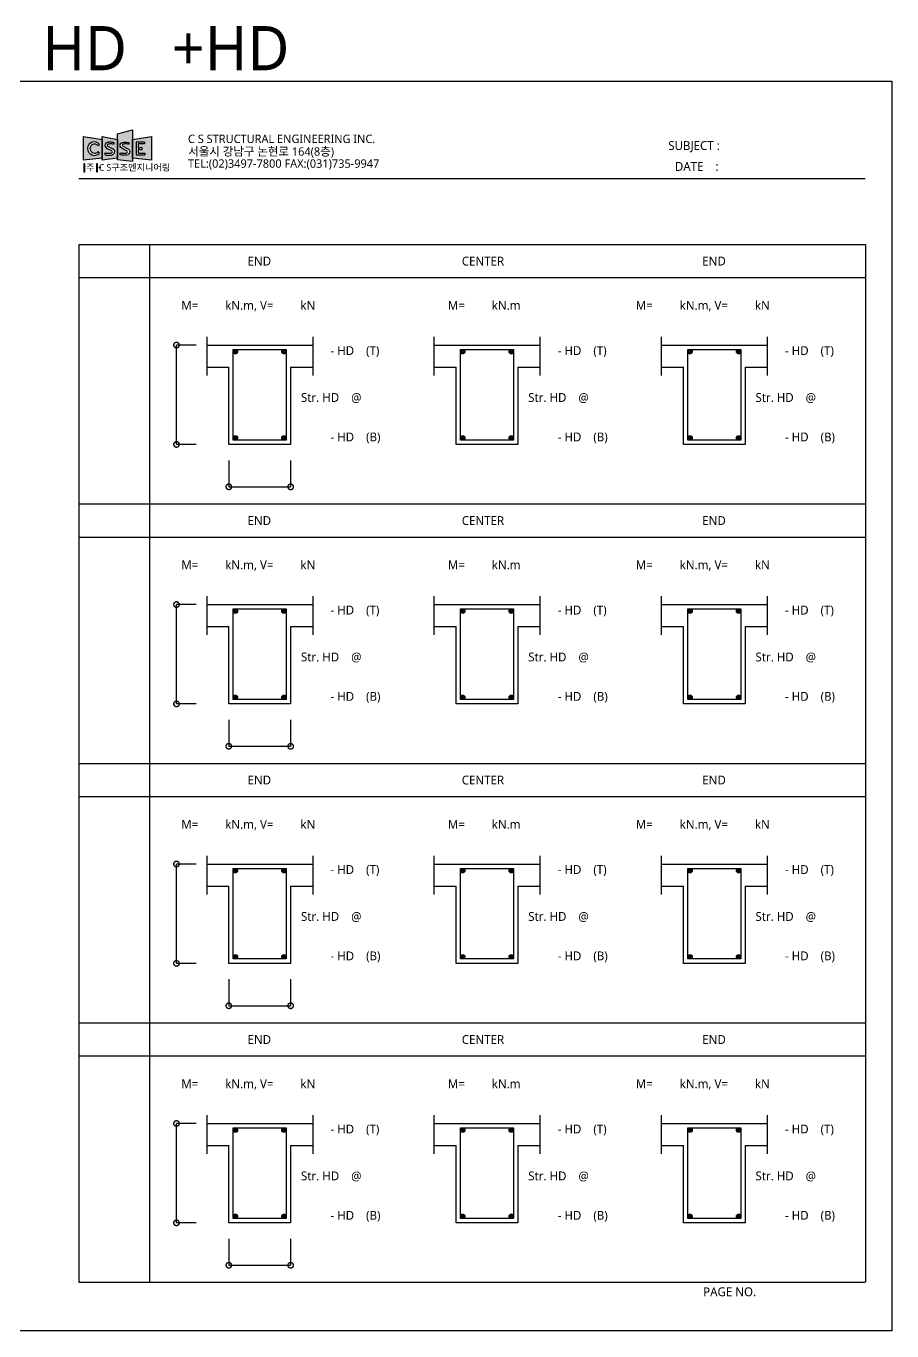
# Model space of a CAD drawing. Extents: x 62919 to 87660, y 70087 to 107139.
# Drawn here: x 75003 to 78924, y 81405 to 87314 of the extents above; entities that cross this region are included whole.
import ezdxf

# ---------------------------------------------------------------- set-up
doc = ezdxf.new("R2010")
doc.units = 0
doc.header["$LTSCALE"] = 50
doc.header["$MEASUREMENT"] = 0
doc.header["$PDMODE"] = 3
doc.layers.get('0').update_dxf_attribs({"linetype": 'CONTINUOUS'})
doc.layers.get('DEFPOINTS').update_dxf_attribs({"color": 156, "linetype": 'CONTINUOUS'})
for name, color, linetype in [('2', 2, 'CONTINUOUS'), ('DIM', 7, 'CONTINUOUS'), ('H', 9, 'CONTINUOUS'), ('TEXT', 3, 'CONTINUOUS')]:
    doc.layers.add(name, color=color, linetype=linetype)
doc.styles.add('12', font='malgun.ttf')
doc.styles.get("Standard").update_dxf_attribs({"font": ''})
doc.styles.add('울릉도L', font='malgun.ttf')
doc.styles.get('Standard').set_extended_font_data('Hancom Gothic')
doc.dimstyles.get("Standard").update_dxf_attribs({"dimtxt": 40, "dimasz": 50, "dimexe": 0.18, "dimexo": 0.0625, "dimgap": 20, "dimtad": 1, "dimdec": 0, "dimzin": 0, "dimdsep": 46, "dimtxsty": 'Standard', "dimblk1": 'DOTSMALL', "dimblk2": 'DOTSMALL', "dimsah": 1, "dimcen": 0.09, "dimclrd": 7, "dimclre": 7, "dimclrt": 7, "dimadec": 0, "dimazin": 0, "dimtfac": 1, "dimtdec": 4, "dimtofl": 0, "dimtmove": 0, "dimatfit": 3, "dimldrblk": 'DOTSMALL', "dimfxl": 1, "dimtolj": 1, "dimtzin": 0, "dimarcsym": 0})

# ---------------------------------------------------------------- blocks, each defined once
blk = doc.blocks.new('_DOTSMALL')
at = {"color": 0, "linetype": 'ByBlock', "const_width": 0.5}
blk.add_lwpolyline([(-0.0625, 0, 1), (0.0625, 0, 1)], format="xyb", close=True, dxfattribs=at)
blk = doc.blocks.new('*D100')
at = {"layer": 'DEFPOINTS', "color": 0, "transparency": 16777216}
for p in [(75921.4, 85347.2), (76201.4, 85347.2), (76201.4, 85227.3)]:
    blk.add_point(p, dxfattribs=at)
at = {"layer": 'DIM', "color": 7, "lineweight": -2, "transparency": 16777216}
for p, q in [((75921.4, 85347.1), (75921.4, 85227.1)), ((76201.4, 85347.1), (76201.4, 85227.1)), ((75921.4, 85227.3), (76201.4, 85227.3))]:
    blk.add_line(p, q, dxfattribs=at)
at = {"layer": 'DIM', "color": 7, "lineweight": -2, "transparency": 16777216, "xscale": 50, "yscale": 50, "zscale": 50, "rotation": 180}
blk.add_blockref('_DOTSMALL', (75921.4, 85227.3), dxfattribs=at)
at = {"layer": 'DIM', "color": 7, "lineweight": -2, "transparency": 16777216, "xscale": 50, "yscale": 50, "zscale": 50}
blk.add_blockref('_DOTSMALL', (76201.4, 85227.3), dxfattribs=at)
blk = doc.blocks.new('*D101')
at = {"layer": 'DEFPOINTS', "color": 0, "transparency": 16777216}
for p in [(75684.4, 85869.2), (75774.3, 85869.2), (75774.3, 85419.2)]:
    blk.add_point(p, dxfattribs=at)
at = {"layer": 'DIM', "color": 7, "lineweight": -2, "transparency": 16777216}
for p, q in [((75774.2, 85869.2), (75684.2, 85869.2)), ((75684.4, 85419.2), (75684.4, 85869.2)), ((75774.2, 85419.2), (75684.2, 85419.2))]:
    blk.add_line(p, q, dxfattribs=at)
at = {"layer": 'DIM', "color": 7, "lineweight": -2, "transparency": 16777216, "xscale": 50, "yscale": 50, "zscale": 50}
for p, rotation in [((75684.4, 85869.2), 90), ((75684.4, 85419.2), 270)]:
    blk.add_blockref('_DOTSMALL', p, dxfattribs=dict(at, rotation=rotation))
blk = doc.blocks.new('*D105')
at = {"layer": 'DEFPOINTS', "color": 0, "transparency": 16777216}
for p in [(75684.4, 84694.2), (75774.3, 84694.2), (75774.3, 84244.2)]:
    blk.add_point(p, dxfattribs=at)
at = {"layer": 'DIM', "color": 7, "lineweight": -2, "transparency": 16777216}
for p, q in [((75774.2, 84694.2), (75684.2, 84694.2)), ((75684.4, 84244.2), (75684.4, 84694.2)), ((75774.2, 84244.2), (75684.2, 84244.2))]:
    blk.add_line(p, q, dxfattribs=at)
at = {"layer": 'DIM', "color": 7, "lineweight": -2, "transparency": 16777216, "xscale": 50, "yscale": 50, "zscale": 50}
for p, rotation in [((75684.4, 84694.2), 90), ((75684.4, 84244.2), 270)]:
    blk.add_blockref('_DOTSMALL', p, dxfattribs=dict(at, rotation=rotation))
blk = doc.blocks.new('*D106')
at = {"layer": 'DEFPOINTS', "color": 0, "transparency": 16777216}
for p in [(75921.4, 84172.2), (76201.4, 84172.2), (76201.4, 84052.3)]:
    blk.add_point(p, dxfattribs=at)
at = {"layer": 'DIM', "color": 7, "lineweight": -2, "transparency": 16777216}
for p, q in [((75921.4, 84172.1), (75921.4, 84052.1)), ((76201.4, 84172.1), (76201.4, 84052.1)), ((75921.4, 84052.3), (76201.4, 84052.3))]:
    blk.add_line(p, q, dxfattribs=at)
at = {"layer": 'DIM', "color": 7, "lineweight": -2, "transparency": 16777216, "xscale": 50, "yscale": 50, "zscale": 50, "rotation": 180}
blk.add_blockref('_DOTSMALL', (75921.4, 84052.3), dxfattribs=at)
at = {"layer": 'DIM', "color": 7, "lineweight": -2, "transparency": 16777216, "xscale": 50, "yscale": 50, "zscale": 50}
blk.add_blockref('_DOTSMALL', (76201.4, 84052.3), dxfattribs=at)
blk = doc.blocks.new('*D107')
at = {"layer": 'DEFPOINTS', "color": 0, "transparency": 16777216}
for p in [(75921.4, 82997.2), (76201.4, 82997.2), (76201.4, 82877.3)]:
    blk.add_point(p, dxfattribs=at)
at = {"layer": 'DIM', "color": 7, "lineweight": -2, "transparency": 16777216}
for p, q in [((75921.4, 82997.1), (75921.4, 82877.1)), ((76201.4, 82997.1), (76201.4, 82877.1)), ((75921.4, 82877.3), (76201.4, 82877.3))]:
    blk.add_line(p, q, dxfattribs=at)
at = {"layer": 'DIM', "color": 7, "lineweight": -2, "transparency": 16777216, "xscale": 50, "yscale": 50, "zscale": 50, "rotation": 180}
blk.add_blockref('_DOTSMALL', (75921.4, 82877.3), dxfattribs=at)
at = {"layer": 'DIM', "color": 7, "lineweight": -2, "transparency": 16777216, "xscale": 50, "yscale": 50, "zscale": 50}
blk.add_blockref('_DOTSMALL', (76201.4, 82877.3), dxfattribs=at)
blk = doc.blocks.new('*D102')
at = {"layer": 'DEFPOINTS', "color": 0, "transparency": 16777216}
for p in [(75921.4, 81822.2), (76201.4, 81822.2), (76201.4, 81702.3)]:
    blk.add_point(p, dxfattribs=at)
at = {"layer": 'DIM', "color": 7, "lineweight": -2, "transparency": 16777216}
for p, q in [((75921.4, 81822.1), (75921.4, 81702.1)), ((76201.4, 81822.1), (76201.4, 81702.1)), ((75921.4, 81702.3), (76201.4, 81702.3))]:
    blk.add_line(p, q, dxfattribs=at)
at = {"layer": 'DIM', "color": 7, "lineweight": -2, "transparency": 16777216, "xscale": 50, "yscale": 50, "zscale": 50, "rotation": 180}
blk.add_blockref('_DOTSMALL', (75921.4, 81702.3), dxfattribs=at)
at = {"layer": 'DIM', "color": 7, "lineweight": -2, "transparency": 16777216, "xscale": 50, "yscale": 50, "zscale": 50}
blk.add_blockref('_DOTSMALL', (76201.4, 81702.3), dxfattribs=at)
blk = doc.blocks.new('*D103')
at = {"layer": 'DEFPOINTS', "color": 0, "transparency": 16777216}
for p in [(75684.4, 82344.2), (75774.3, 82344.2), (75774.3, 81894.2)]:
    blk.add_point(p, dxfattribs=at)
at = {"layer": 'DIM', "color": 7, "lineweight": -2, "transparency": 16777216}
for p, q in [((75774.2, 82344.2), (75684.2, 82344.2)), ((75684.4, 81894.2), (75684.4, 82344.2)), ((75774.2, 81894.2), (75684.2, 81894.2))]:
    blk.add_line(p, q, dxfattribs=at)
at = {"layer": 'DIM', "color": 7, "lineweight": -2, "transparency": 16777216, "xscale": 50, "yscale": 50, "zscale": 50}
for p, rotation in [((75684.4, 82344.2), 90), ((75684.4, 81894.2), 270)]:
    blk.add_blockref('_DOTSMALL', p, dxfattribs=dict(at, rotation=rotation))
blk = doc.blocks.new('*D104')
at = {"layer": 'DEFPOINTS', "color": 0, "transparency": 16777216}
for p in [(75684.4, 83519.2), (75774.3, 83519.2), (75774.3, 83069.2)]:
    blk.add_point(p, dxfattribs=at)
at = {"layer": 'DIM', "color": 7, "lineweight": -2, "transparency": 16777216}
for p, q in [((75774.2, 83519.2), (75684.2, 83519.2)), ((75684.4, 83069.2), (75684.4, 83519.2)), ((75774.2, 83069.2), (75684.2, 83069.2))]:
    blk.add_line(p, q, dxfattribs=at)
at = {"layer": 'DIM', "color": 7, "lineweight": -2, "transparency": 16777216, "xscale": 50, "yscale": 50, "zscale": 50}
for p, rotation in [((75684.4, 83519.2), 90), ((75684.4, 83069.2), 270)]:
    blk.add_blockref('_DOTSMALL', p, dxfattribs=dict(at, rotation=rotation))

msp = doc.modelspace()

# ---------------------------------------------------------------- hatches: boundary and pattern name
h = msp.add_hatch(color=256)
h.paths.add_polyline_path([(75348.5, 86800.9), (75263.8, 86814), (75263.8, 86707.3), (75348.5, 86715.2)])
h.paths.add_polyline_path([(75336.4, 86776.9, 2.814949), (75335.2, 86738.5), (75329.3, 86745.9, -2.948244), (75329.9, 86770.9)], flags=16)
h = msp.add_hatch(color=156)
h.paths.add_polyline_path([(75417, 86800.9), (75348.5, 86814), (75348.5, 86707.3), (75417, 86715.2)])
h.paths.add_polyline_path([(75389, 86729.7, 0.375196), (75404.6, 86746.3, 0.23206), (75396, 86757.9), (75372.7, 86769.9, -0.621378), (75373.7, 86778.5, -0.086582), (75382.5, 86780.2, -0.013881), (75400.7, 86779.4), (75400.7, 86786.9, 0.011548), (75378.1, 86787.6, 0.168477), (75364.6, 86782.9, 0.234186), (75360.2, 86773.9, 0.000003), (75360.2, 86773.9, 0.004726), (75360.2, 86773.6, 0.255382), (75363.8, 86764.4, 0.06014), (75372.7, 86757.9), (75391.1, 86749, -0.288527), (75394, 86744.5, -0.348562), (75390, 86738.9, -0.069121), (75376.7, 86737.8, -0.055516), (75360.8, 86739.2), (75360.8, 86730.1, 0.049399)], flags=16)
h = msp.add_hatch(color=256)
h.paths.add_polyline_path([(75485.8, 86843.4), (75417, 86825.7), (75417, 86708.2), (75485.8, 86700.3)])
h.paths.add_polyline_path([(75469.2, 86786.9), (75469.2, 86779.4, 0.013881), (75450.9, 86780.2, 0.08874), (75441.9, 86778.4, 0.605403), (75441.2, 86769.9), (75464.5, 86757.9, -0.23219), (75473.1, 86746.3, -0.384597), (75457, 86729.7, -0.048404), (75429.3, 86730.1), (75429.3, 86739.2, 0.055516), (75445.2, 86737.8, 0.069121), (75458.5, 86738.9, 0.348562), (75462.5, 86744.5, 0.283388), (75459.7, 86749), (75441.2, 86757.9, -0.06014), (75432.3, 86764.4, -0.255382), (75428.6, 86773.6, -0.23918), (75433.1, 86782.9, -0.17187), (75446.8, 86787.6, -0.011402)], flags=16)
h = msp.add_hatch(color=156)
h.paths.add_polyline_path([(75571.2, 86707.3), (75571.2, 86814), (75485.8, 86800.9), (75485.8, 86715.2)])
h.paths.add_polyline_path([(75502.5, 86730.2), (75502.5, 86787.4), (75539, 86787.4), (75539, 86780.4), (75511.3, 86780.4), (75511.3, 86760.6), (75527.5, 86765.5), (75527.5, 86752.6), (75511.3, 86757.6), (75511.3, 86738.5), (75541, 86738.5), (75541, 86730.2)], flags=16)
at = {"layer": 'TEXT'}
for points in [[(75269.3, 86689.3), (75265.2, 86689.3), (75265.2, 86654.4), (75269.3, 86654.4)], [(75326.5, 86689.3), (75322.3, 86689.3), (75322.3, 86654.4), (75326.5, 86654.4)]]:
    msp.add_hatch(color=256, dxfattribs=at).paths.add_polyline_path(points)
h = msp.add_hatch(color=256, dxfattribs=at)
edge = h.paths.add_edge_path()
edge.add_arc((75337.2, 86673.7), 2.96, 0, 360)

# ---------------------------------------------------------------- linework, layer by layer
for p, q in [((75335.2, 86738.5), (75329.3, 86745.9)), ((75336.4, 86776.9), (75329.9, 86770.9)), ((75372.7, 86769.9), (75396, 86757.9)), ((75391.1, 86749), (75372.7, 86757.9)), ((75400.7, 86786.9), (75400.7, 86779.4)), ((75469.2, 86786.9), (75469.2, 86779.4)), ((75539, 86787.4), (75502.5, 86787.4)), ((75502.5, 86787.4), (75502.5, 86730.2)), ((75539, 86780.4), (75511.3, 86780.4)), ((75511.3, 86780.4), (75511.3, 86760.6)), ((75511.3, 86760.6), (75527.5, 86765.5)), ((75511.3, 86757.6), (75527.5, 86752.6)), ((75511.3, 86757.6), (75511.3, 86738.5)), ((75527.5, 86765.5), (75527.5, 86752.6)), ((75539, 86787.4), (75539, 86780.4)), ((75360.8, 86730.1), (75360.8, 86739.2)), ((75502.5, 86730.2), (75541, 86730.2)), ((75511.3, 86738.5), (75541, 86738.5)), ((75541, 86738.5), (75541, 86730.2)), ((75242.7, 86624), (78802.7, 86624)), ((75244.1, 86324.9), (78804.1, 86324.9)), ((75244.1, 81624.9), (75244.1, 86324.9)), ((75564.1, 81624.9), (75564.1, 86324.9)), ((78804.1, 86324.9), (78804.1, 81624.9)), ((75244.1, 86174.9), (78804.1, 86174.9)), ((75821.4, 85869.2), (76301.4, 85869.2)), ((76850.5, 85869.2), (77330.5, 85869.2)), ((77879.7, 85869.2), (78359.7, 85869.2)), ((75821.4, 85769.2), (75921.4, 85769.2)), ((75921.4, 85419.2), (75921.4, 85769.2)), ((76201.4, 85769.2), (76301.4, 85769.2)), ((76201.4, 85769.2), (76201.4, 85419.2)), ((76850.5, 85769.2), (76950.5, 85769.2)), ((76950.5, 85419.2), (76950.5, 85769.2)), ((77230.5, 85769.2), (77330.5, 85769.2)), ((77230.5, 85769.2), (77230.5, 85419.2)), ((77879.7, 85769.2), (77979.7, 85769.2)), ((77979.7, 85419.2), (77979.7, 85769.2)), ((78259.7, 85769.2), (78259.7, 85419.2)), ((78259.7, 85769.2), (78359.7, 85769.2)), ((76201.4, 85419.2), (75921.4, 85419.2)), ((77230.5, 85419.2), (76950.5, 85419.2)), ((78259.7, 85419.2), (77979.7, 85419.2)), ((75244.1, 85149.9), (78804.1, 85149.9)), ((75244.1, 84999.9), (78804.1, 84999.9)), ((75821.4, 84694.2), (76301.4, 84694.2)), ((76850.5, 84694.2), (77330.5, 84694.2)), ((77879.7, 84694.2), (78359.7, 84694.2)), ((75821.4, 84594.2), (75921.4, 84594.2)), ((75921.4, 84244.2), (75921.4, 84594.2)), ((76201.4, 84594.2), (76301.4, 84594.2)), ((76201.4, 84594.2), (76201.4, 84244.2)), ((76850.5, 84594.2), (76950.5, 84594.2)), ((76950.5, 84244.2), (76950.5, 84594.2)), ((77230.5, 84594.2), (77330.5, 84594.2)), ((77230.5, 84594.2), (77230.5, 84244.2)), ((77879.7, 84594.2), (77979.7, 84594.2)), ((77979.7, 84244.2), (77979.7, 84594.2)), ((78259.7, 84594.2), (78259.7, 84244.2)), ((78259.7, 84594.2), (78359.7, 84594.2)), ((76201.4, 84244.2), (75921.4, 84244.2)), ((77230.5, 84244.2), (76950.5, 84244.2)), ((78259.7, 84244.2), (77979.7, 84244.2)), ((75244.1, 83974.9), (78804.1, 83974.9)), ((75244.1, 83824.9), (78804.1, 83824.9)), ((75821.4, 83519.2), (76301.4, 83519.2)), ((76850.5, 83519.2), (77330.5, 83519.2)), ((77879.7, 83519.2), (78359.7, 83519.2)), ((75821.4, 83419.2), (75921.4, 83419.2)), ((75921.4, 83069.2), (75921.4, 83419.2)), ((76201.4, 83419.2), (76301.4, 83419.2)), ((76201.4, 83419.2), (76201.4, 83069.2)), ((76850.5, 83419.2), (76950.5, 83419.2)), ((76950.5, 83069.2), (76950.5, 83419.2)), ((77230.5, 83419.2), (77330.5, 83419.2)), ((77230.5, 83419.2), (77230.5, 83069.2)), ((77879.7, 83419.2), (77979.7, 83419.2)), ((77979.7, 83069.2), (77979.7, 83419.2)), ((78259.7, 83419.2), (78259.7, 83069.2)), ((78259.7, 83419.2), (78359.7, 83419.2)), ((76201.4, 83069.2), (75921.4, 83069.2)), ((77230.5, 83069.2), (76950.5, 83069.2)), ((78259.7, 83069.2), (77979.7, 83069.2)), ((75244.1, 82799.9), (78804.1, 82799.9)), ((75244.1, 82649.9), (78804.1, 82649.9)), ((75821.4, 82344.2), (76301.4, 82344.2)), ((76850.5, 82344.2), (77330.5, 82344.2)), ((77879.7, 82344.2), (78359.7, 82344.2)), ((75821.4, 82244.2), (75921.4, 82244.2)), ((75921.4, 81894.2), (75921.4, 82244.2)), ((76201.4, 82244.2), (76201.4, 81894.2)), ((76201.4, 82244.2), (76301.4, 82244.2)), ((76850.5, 82244.2), (76950.5, 82244.2)), ((76950.5, 81894.2), (76950.5, 82244.2)), ((77230.5, 82244.2), (77330.5, 82244.2)), ((77230.5, 82244.2), (77230.5, 81894.2)), ((77879.7, 82244.2), (77979.7, 82244.2)), ((77979.7, 81894.2), (77979.7, 82244.2)), ((78259.7, 82244.2), (78259.7, 81894.2)), ((78259.7, 82244.2), (78359.7, 82244.2)), ((76201.4, 81894.2), (75921.4, 81894.2)), ((77230.5, 81894.2), (76950.5, 81894.2)), ((78259.7, 81894.2), (77979.7, 81894.2)), ((78802.7, 81624), (75242.7, 81624))]:
    msp.add_line(p, q)
for points in [[(75263.8, 86707.3), (75263.8, 86814), (75348.5, 86800.9), (75348.5, 86715.2)], [(75348.5, 86707.3), (75348.5, 86814), (75417, 86800.9), (75417, 86715.2)], [(75417, 86708.2), (75417, 86825.7), (75485.8, 86843.4), (75485.8, 86700.3)], [(75485.8, 86715.2), (75485.8, 86800.9), (75571.2, 86814), (75571.2, 86707.3)]]:
    msp.add_lwpolyline(points, close=True)
msp.add_lwpolyline([(75469.2, 86779.4, 0.013881), (75450.9, 86780.2, 0.086582), (75442.1, 86778.5, 0.621378), (75441.2, 86769.9), (75464.5, 86757.9, -0.23206), (75473.1, 86746.3, -0.375196), (75457.5, 86729.7, -0.049399), (75429.3, 86730.1), (75429.3, 86739.2, 0.055516), (75445.2, 86737.8, 0.069121), (75458.5, 86738.9, 0.348562), (75462.5, 86744.5, 0.288527), (75459.6, 86749), (75441.2, 86757.9, -0.06014), (75432.3, 86764.4, -0.255382), (75428.6, 86773.6, -0.23918), (75433.1, 86782.9, -0.168477), (75446.6, 86787.6, -0.011548), (75469.2, 86786.9)], format="xyb")
for centre, radius in [((75951.4, 85839.2), 10), ((75951.4, 85839.2), 7), ((75951.4, 85839.2), 4), ((75951.4, 85839.2), 1), ((76171.4, 85839.2), 10), ((76171.4, 85839.2), 7), ((76171.4, 85839.2), 4), ((76171.4, 85839.2), 1), ((76980.5, 85839.2), 10), ((76980.5, 85839.2), 7), ((76980.5, 85839.2), 4), ((76980.5, 85839.2), 1), ((77200.5, 85839.2), 10), ((77200.5, 85839.2), 7), ((77200.5, 85839.2), 4), ((77200.5, 85839.2), 1), ((78009.7, 85839.2), 10), ((78009.7, 85839.2), 7), ((78009.7, 85839.2), 4), ((78009.7, 85839.2), 1), ((78229.7, 85839.2), 10), ((78229.7, 85839.2), 7), ((78229.7, 85839.2), 4), ((78229.7, 85839.2), 1), ((75951.4, 85449.2), 10), ((75951.4, 85449.2), 7), ((75951.4, 85449.2), 4), ((75951.4, 85449.2), 1), ((76171.4, 85449.2), 10), ((76171.4, 85449.2), 7), ((76171.4, 85449.2), 4), ((76171.4, 85449.2), 1), ((76980.5, 85449.2), 10), ((76980.5, 85449.2), 7), ((76980.5, 85449.2), 4), ((76980.5, 85449.2), 1), ((77200.5, 85449.2), 10), ((77200.5, 85449.2), 7), ((77200.5, 85449.2), 4), ((77200.5, 85449.2), 1), ((78009.7, 85449.2), 10), ((78009.7, 85449.2), 7), ((78009.7, 85449.2), 4), ((78009.7, 85449.2), 1), ((78229.7, 85449.2), 10), ((78229.7, 85449.2), 7), ((78229.7, 85449.2), 4), ((78229.7, 85449.2), 1), ((75951.4, 84664.2), 10), ((76171.4, 84664.2), 10), ((76980.5, 84664.2), 10), ((77200.5, 84664.2), 10), ((78009.7, 84664.2), 10), ((78229.7, 84664.2), 10), ((75951.4, 84664.2), 7), ((75951.4, 84664.2), 4), ((75951.4, 84664.2), 1), ((76171.4, 84664.2), 7), ((76171.4, 84664.2), 4), ((76171.4, 84664.2), 1), ((76980.5, 84664.2), 7), ((76980.5, 84664.2), 4), ((76980.5, 84664.2), 1), ((77200.5, 84664.2), 7), ((77200.5, 84664.2), 4), ((77200.5, 84664.2), 1), ((78009.7, 84664.2), 7), ((78009.7, 84664.2), 4), ((78009.7, 84664.2), 1), ((78229.7, 84664.2), 7), ((78229.7, 84664.2), 4), ((78229.7, 84664.2), 1), ((75951.4, 84274.2), 10), ((75951.4, 84274.2), 7), ((75951.4, 84274.2), 4), ((75951.4, 84274.2), 1), ((76171.4, 84274.2), 10), ((76171.4, 84274.2), 7), ((76171.4, 84274.2), 4), ((76171.4, 84274.2), 1), ((76980.5, 84274.2), 10), ((76980.5, 84274.2), 7), ((76980.5, 84274.2), 4), ((76980.5, 84274.2), 1), ((77200.5, 84274.2), 10), ((77200.5, 84274.2), 7), ((77200.5, 84274.2), 4), ((77200.5, 84274.2), 1), ((78009.7, 84274.2), 10), ((78009.7, 84274.2), 7), ((78009.7, 84274.2), 4), ((78009.7, 84274.2), 1), ((78229.7, 84274.2), 10), ((78229.7, 84274.2), 7), ((78229.7, 84274.2), 4), ((78229.7, 84274.2), 1), ((75951.4, 83489.2), 10), ((75951.4, 83489.2), 7), ((75951.4, 83489.2), 4), ((76171.4, 83489.2), 10), ((76171.4, 83489.2), 7), ((76171.4, 83489.2), 4), ((76980.5, 83489.2), 10), ((76980.5, 83489.2), 7), ((76980.5, 83489.2), 4), ((77200.5, 83489.2), 10), ((77200.5, 83489.2), 7), ((77200.5, 83489.2), 4), ((78009.7, 83489.2), 10), ((78009.7, 83489.2), 7), ((78009.7, 83489.2), 4), ((78229.7, 83489.2), 10), ((78229.7, 83489.2), 7), ((78229.7, 83489.2), 4), ((75951.4, 83489.2), 1), ((76171.4, 83489.2), 1), ((76980.5, 83489.2), 1), ((77200.5, 83489.2), 1), ((78009.7, 83489.2), 1), ((78229.7, 83489.2), 1), ((75951.4, 83099.2), 10), ((75951.4, 83099.2), 7), ((75951.4, 83099.2), 4), ((75951.4, 83099.2), 1), ((76171.4, 83099.2), 10), ((76171.4, 83099.2), 7), ((76171.4, 83099.2), 4), ((76171.4, 83099.2), 1), ((76980.5, 83099.2), 10), ((76980.5, 83099.2), 7), ((76980.5, 83099.2), 4), ((76980.5, 83099.2), 1), ((77200.5, 83099.2), 10), ((77200.5, 83099.2), 7), ((77200.5, 83099.2), 4), ((77200.5, 83099.2), 1), ((78009.7, 83099.2), 10), ((78009.7, 83099.2), 7), ((78009.7, 83099.2), 4), ((78009.7, 83099.2), 1), ((78229.7, 83099.2), 10), ((78229.7, 83099.2), 7), ((78229.7, 83099.2), 4), ((78229.7, 83099.2), 1), ((75951.4, 82314.2), 10), ((75951.4, 82314.2), 7), ((75951.4, 82314.2), 4), ((75951.4, 82314.2), 1), ((76171.4, 82314.2), 10), ((76171.4, 82314.2), 7), ((76171.4, 82314.2), 4), ((76171.4, 82314.2), 1), ((76980.5, 82314.2), 10), ((76980.5, 82314.2), 7), ((76980.5, 82314.2), 4), ((76980.5, 82314.2), 1), ((77200.5, 82314.2), 10), ((77200.5, 82314.2), 7), ((77200.5, 82314.2), 4), ((77200.5, 82314.2), 1), ((78009.7, 82314.2), 10), ((78009.7, 82314.2), 7), ((78009.7, 82314.2), 4), ((78009.7, 82314.2), 1), ((78229.7, 82314.2), 10), ((78229.7, 82314.2), 7), ((78229.7, 82314.2), 4), ((78229.7, 82314.2), 1), ((75951.4, 81924.2), 10), ((75951.4, 81924.2), 7), ((75951.4, 81924.2), 4), ((75951.4, 81924.2), 1), ((76171.4, 81924.2), 10), ((76171.4, 81924.2), 7), ((76171.4, 81924.2), 4), ((76171.4, 81924.2), 1), ((76980.5, 81924.2), 10), ((76980.5, 81924.2), 7), ((76980.5, 81924.2), 4), ((76980.5, 81924.2), 1), ((77200.5, 81924.2), 10), ((77200.5, 81924.2), 7), ((77200.5, 81924.2), 4), ((77200.5, 81924.2), 1), ((78009.7, 81924.2), 10), ((78009.7, 81924.2), 7), ((78009.7, 81924.2), 4), ((78009.7, 81924.2), 1), ((78229.7, 81924.2), 10), ((78229.7, 81924.2), 7), ((78229.7, 81924.2), 4), ((78229.7, 81924.2), 1)]:
    msp.add_circle(centre, radius)
for centre, radius, start, end in [((75312.2, 86758.4), 30.5, 37.29937, 319.06981), ((75313.3, 86758.8), 20.6, 36.03537, 321.09072), ((75370.4, 86772.4), 10.3, 172.99426, 230.29875), ((75371.5, 86773.9), 11.4, 127.2778, 181.08309), ((75395.3, 86798.1), 46.1, 226.83244, 240.59882), ((75378.1, 86765.9), 21.7, 90, 128.25279), ((75375.3, 86773.9), 4.81, 109.81981, 237.24337), ((75383, 86754.1), 26, 91.11075, 110.90444), ((75375, 86297.3), 490.3, 86.99244, 89.63885), ((75377.4, 86451), 329.3, 85.93764, 89.11884), ((75387.3, 86746.9), 17.3, 275.65598, 357.91951), ((75388.4, 86744.3), 5.56, 285.94915, 2.8156), ((75389, 86744.5), 5, 0.42605, 64.80323), ((75388.5, 86743.3), 16.4, 10.46046, 62.71974), ((75375, 86809.8), 72, 258.60252, 271.31276), ((75377, 86872.4), 143.2, 263.51605, 274.82835), ((75379.4, 86786.2), 48.4, 266.76758, 282.58386)]:
    msp.add_arc(centre, radius, start, end)
at = {"layer": '2'}
for points in [[(75941.4, 85849.2), (76181.4, 85849.2), (76181.4, 85439.2), (75941.4, 85439.2)], [(76970.5, 85849.2), (77210.5, 85849.2), (77210.5, 85439.2), (76970.5, 85439.2)], [(77999.7, 85849.2), (78239.7, 85849.2), (78239.7, 85439.2), (77999.7, 85439.2)], [(75941.4, 84674.2), (76181.4, 84674.2), (76181.4, 84264.2), (75941.4, 84264.2)], [(76970.5, 84674.2), (77210.5, 84674.2), (77210.5, 84264.2), (76970.5, 84264.2)], [(77999.7, 84674.2), (78239.7, 84674.2), (78239.7, 84264.2), (77999.7, 84264.2)], [(75941.4, 83499.2), (76181.4, 83499.2), (76181.4, 83089.2), (75941.4, 83089.2)], [(76970.5, 83499.2), (77210.5, 83499.2), (77210.5, 83089.2), (76970.5, 83089.2)], [(77999.7, 83499.2), (78239.7, 83499.2), (78239.7, 83089.2), (77999.7, 83089.2)], [(75941.4, 82324.2), (76181.4, 82324.2), (76181.4, 81914.2), (75941.4, 81914.2)], [(76970.5, 82324.2), (77210.5, 82324.2), (77210.5, 81914.2), (76970.5, 81914.2)], [(77999.7, 82324.2), (78239.7, 82324.2), (78239.7, 81914.2), (77999.7, 81914.2)]]:
    msp.add_lwpolyline(points, close=True, dxfattribs=at)
at = {"layer": 'DEFPOINTS'}
msp.add_lwpolyline([(74922.7, 87064), (78924.1, 87064), (78924.1, 81404.9), (74922.7, 81404.9)], close=True, dxfattribs=at)
at = {"layer": 'H'}
for p, q in [((75821.4, 85906.7), (75821.4, 85731.7)), ((76301.4, 85906.7), (76301.4, 85731.7)), ((76850.5, 85906.7), (76850.5, 85731.7)), ((77330.5, 85906.7), (77330.5, 85731.7)), ((77879.7, 85906.7), (77879.7, 85731.7)), ((78359.7, 85906.7), (78359.7, 85731.7)), ((75821.4, 84731.7), (75821.4, 84556.7)), ((76301.4, 84731.7), (76301.4, 84556.7)), ((76850.5, 84731.7), (76850.5, 84556.7)), ((77330.5, 84731.7), (77330.5, 84556.7)), ((77879.7, 84731.7), (77879.7, 84556.7)), ((78359.7, 84731.7), (78359.7, 84556.7)), ((75821.4, 83556.7), (75821.4, 83381.7)), ((76301.4, 83556.7), (76301.4, 83381.7)), ((76850.5, 83556.7), (76850.5, 83381.7)), ((77330.5, 83556.7), (77330.5, 83381.7)), ((77879.7, 83556.7), (77879.7, 83381.7)), ((78359.7, 83556.7), (78359.7, 83381.7)), ((75821.4, 82381.7), (75821.4, 82206.7)), ((76301.4, 82381.7), (76301.4, 82206.7)), ((76850.5, 82381.7), (76850.5, 82206.7)), ((77330.5, 82381.7), (77330.5, 82206.7)), ((77879.7, 82381.7), (77879.7, 82206.7)), ((78359.7, 82381.7), (78359.7, 82206.7))]:
    msp.add_line(p, q, dxfattribs=at)
at = {"layer": 'TEXT'}
for points in [[(75269.3, 86689.3), (75265.2, 86689.3), (75265.2, 86654.4), (75269.3, 86654.4)], [(75326.5, 86689.3), (75322.3, 86689.3), (75322.3, 86654.4), (75326.5, 86654.4)]]:
    msp.add_lwpolyline(points, close=True, dxfattribs=at)
msp.add_circle((75337.2, 86673.7), 2.96, dxfattribs=at)

# ---------------------------------------------------------------- texts
for s, height, style, p in [('HD   +HD   ', 200, '울릉도L', (75077.2, 87113.7)), ('C S STRUCTURAL ENGINEERING INC.', 38.108, '12', (75736.5, 86784.1)), ('서울시 강남구 논현로 164(8층)', 38.108, '12', (75737.7, 86726.8)), ('SUBJECT : ', 40, '12', (77911.4, 86752.6)), ('주  C S구조엔지니어링', 29.633, '12', (75275.1, 86658.7)), ('TEL:(02)3497-7800 FAX:(031)735-9947', 38.108, '12', (75736.3, 86672.2)), ('   DATE    : ', 40, '12', (77900.8, 86658)), ('END', 40, '12', (76006.2, 86229.5)), ('CENTER', 40, '12', (76976.3, 86229.5)), ('END', 40, '12', (78065.3, 86229.5)), ('M=         kN.m, V=         kN', 40, '12', (75706, 86029.1)), ('M=         kN.m', 40, '12', (76913.2, 86029.1)), ('M=         kN.m, V=         kN', 40, '12', (77764.2, 86029.1)), (' - HD    (T)', 40, '12', (76368.2, 85824.1)), (' - HD    (T)', 40, '12', (77397.4, 85824.1)), (' - HD    (T)', 40, '12', (78426.5, 85824.1)), ('Str. HD    @', 40, '12', (76248.1, 85611.8)), ('Str. HD    @', 40, '12', (77277.2, 85611.8)), ('Str. HD    @', 40, '12', (78306.3, 85611.8)), (' - HD    (B)', 40, '12', (76368.2, 85433.2)), (' - HD    (B)', 40, '12', (77397.4, 85433.2)), (' - HD    (B)', 40, '12', (78426.5, 85433.2)), ('END', 40, '12', (76006.2, 85054.5)), ('CENTER', 40, '12', (76976.3, 85054.5)), ('END', 40, '12', (78065.3, 85054.5)), ('M=         kN.m, V=         kN', 40, '12', (75706, 84854.1)), ('M=         kN.m', 40, '12', (76913.2, 84854.1)), ('M=         kN.m, V=         kN', 40, '12', (77764.2, 84854.1)), (' - HD    (T)', 40, '12', (76368.2, 84649.1)), (' - HD    (T)', 40, '12', (77397.4, 84649.1)), (' - HD    (T)', 40, '12', (78426.5, 84649.1)), ('Str. HD    @', 40, '12', (76248.1, 84436.8)), ('Str. HD    @', 40, '12', (77277.2, 84436.8)), ('Str. HD    @', 40, '12', (78306.3, 84436.8)), (' - HD    (B)', 40, '12', (76368.2, 84258.2)), (' - HD    (B)', 40, '12', (77397.4, 84258.2)), (' - HD    (B)', 40, '12', (78426.5, 84258.2)), ('END', 40, '12', (76006.2, 83879.5)), ('CENTER', 40, '12', (76976.3, 83879.5)), ('END', 40, '12', (78065.3, 83879.5)), ('M=         kN.m, V=         kN', 40, '12', (75706, 83679.1)), ('M=         kN.m', 40, '12', (76913.2, 83679.1)), ('M=         kN.m, V=         kN', 40, '12', (77764.2, 83679.1)), (' - HD    (T)', 40, '12', (76368.2, 83474.1)), (' - HD    (T)', 40, '12', (77397.4, 83474.1)), (' - HD    (T)', 40, '12', (78426.5, 83474.1)), ('Str. HD    @', 40, '12', (76248.1, 83261.8)), ('Str. HD    @', 40, '12', (77277.2, 83261.8)), ('Str. HD    @', 40, '12', (78306.3, 83261.8)), (' - HD    (B)', 40, '12', (76368.2, 83083.2)), (' - HD    (B)', 40, '12', (77397.4, 83083.2)), (' - HD    (B)', 40, '12', (78426.5, 83083.2)), ('END', 40, '12', (76006.2, 82704.5)), ('CENTER', 40, '12', (76976.3, 82704.5)), ('END', 40, '12', (78065.3, 82704.5)), ('M=         kN.m, V=         kN', 40, '12', (75706, 82504.1)), ('M=         kN.m', 40, '12', (76913.2, 82504.1)), ('M=         kN.m, V=         kN', 40, '12', (77764.2, 82504.1)), (' - HD    (T)', 40, '12', (76368.2, 82299.1)), (' - HD    (T)', 40, '12', (77397.4, 82299.1)), (' - HD    (T)', 40, '12', (78426.5, 82299.1)), ('Str. HD    @', 40, '12', (76248.1, 82086.8)), ('Str. HD    @', 40, '12', (77277.2, 82086.8)), ('Str. HD    @', 40, '12', (78306.3, 82086.8)), (' - HD    (B)', 40, '12', (76368.2, 81908.2)), (' - HD    (B)', 40, '12', (77397.4, 81908.2)), (' - HD    (B)', 40, '12', (78426.5, 81908.2)), ('PAGE NO.', 40, '12', (78069.5, 81562))]:
    msp.add_text(s, height=height, dxfattribs=dict(at, style=style)).set_placement(p)

# ---------------------------------------------------------------- dimensions: what is measured, and where the dimension line sits
at = {"layer": 'DIM'}
for base, p1, p2, picture, middle in [((75684.4, 85869.2), (75774.3, 85419.2), (75774.3, 85869.2), '*D101', (75684.4, 85644.2)), ((75684.4, 84694.2), (75774.3, 84244.2), (75774.3, 84694.2), '*D105', (75684.4, 84469.2)), ((75684.4, 83519.2), (75774.3, 83069.2), (75774.3, 83519.2), '*D104', (75684.4, 83294.2)), ((75684.4, 82344.2), (75774.3, 81894.2), (75774.3, 82344.2), '*D103', (75684.4, 82119.2))]:
    dim = msp.add_linear_dim(base=base, p1=p1, p2=p2, angle=90, text=' ', dimstyle='Standard', dxfattribs=at)
    dim.commit()
    dim.dimension.update_dxf_attribs({"geometry": picture, "text_midpoint": middle})
for base, p1, p2, picture, middle in [((76201.4, 85227.3), (75921.4, 85347.2), (76201.4, 85347.2), '*D100', (76061.4, 85227.3)), ((76201.4, 84052.3), (75921.4, 84172.2), (76201.4, 84172.2), '*D106', (76061.4, 84052.3)), ((76201.4, 82877.3), (75921.4, 82997.2), (76201.4, 82997.2), '*D107', (76061.4, 82877.3)), ((76201.4, 81702.3), (75921.4, 81822.2), (76201.4, 81822.2), '*D102', (76061.4, 81702.3))]:
    dim = msp.add_linear_dim(base=base, p1=p1, p2=p2, text=' ', dimstyle='Standard', dxfattribs=at)
    dim.commit()
    dim.dimension.update_dxf_attribs({"geometry": picture, "text_midpoint": middle})

doc.saveas('drawing.dxf')
